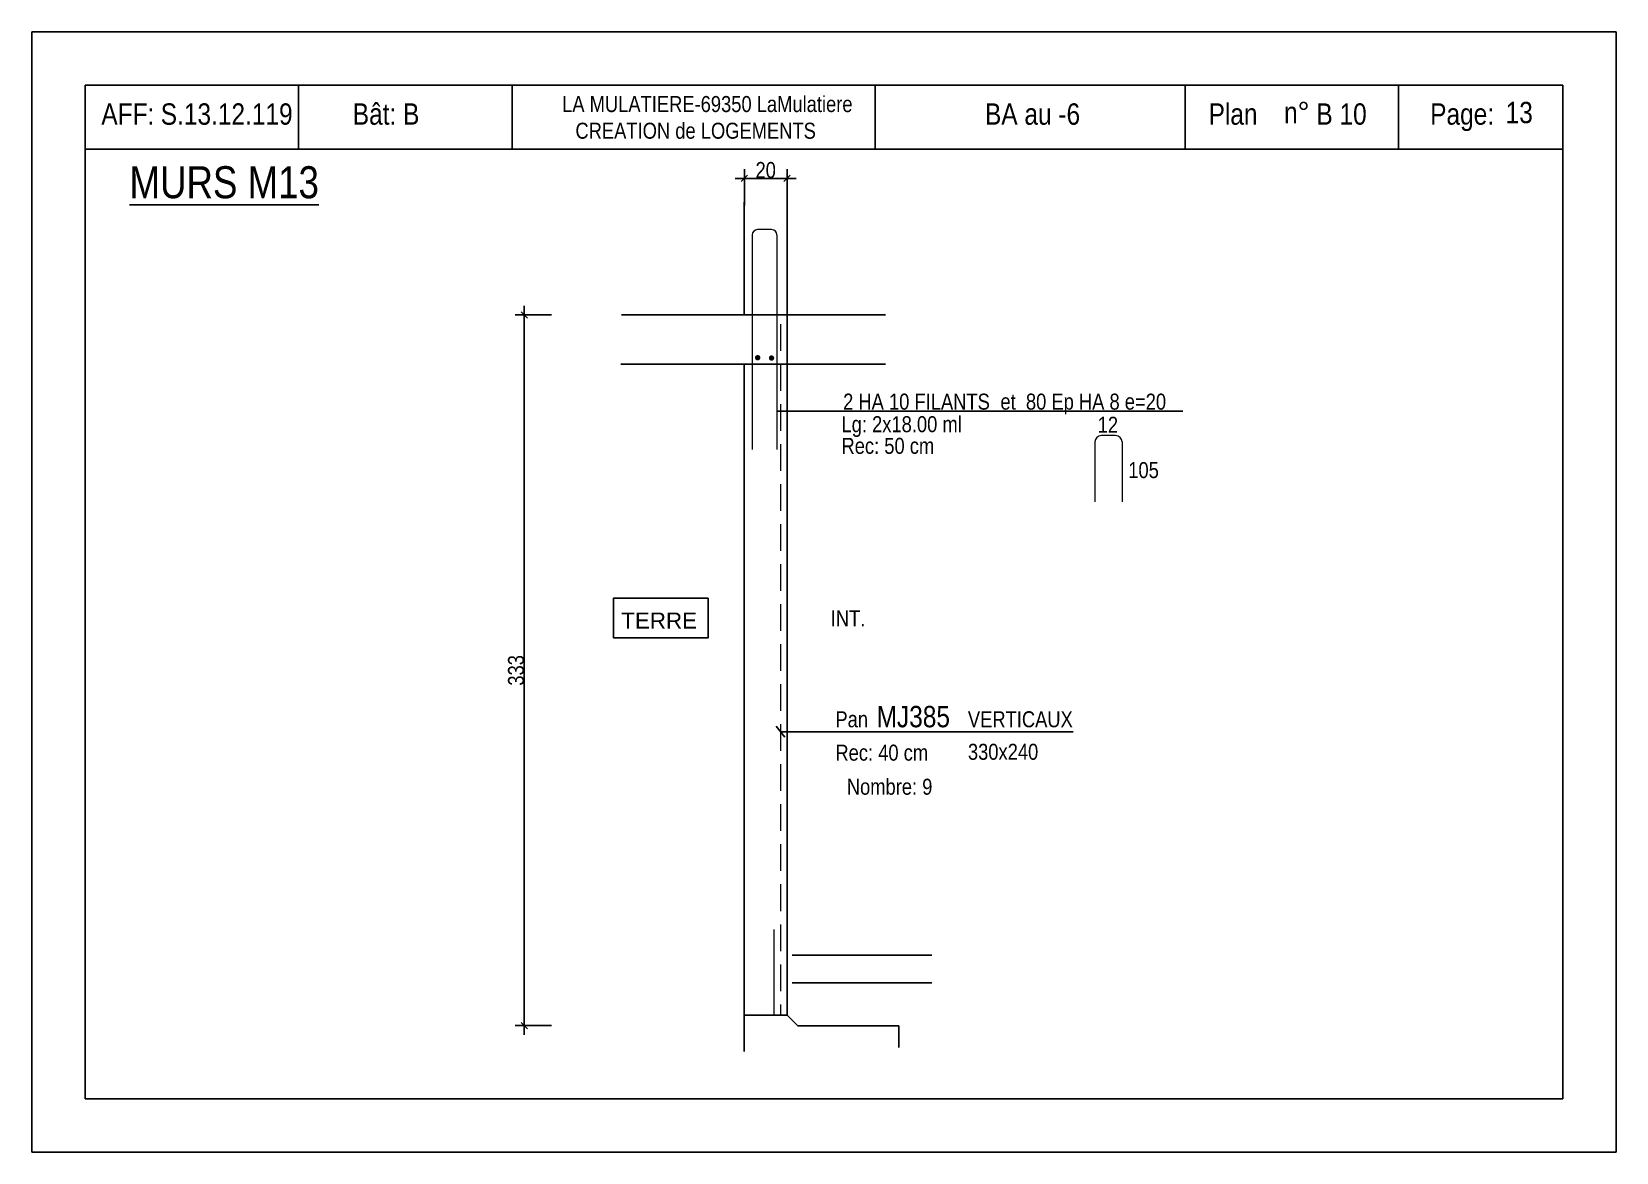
# Model space of a CAD drawing. Header units: metres. Extents: x -9927 to 45032, y -190416 to 12166.
# Drawn here: x 20854 to 22339, y -122699 to -121649 of the extents above; entities that cross this region are included whole.
import ezdxf

# ---------------------------------------------------------------- set-up
doc = ezdxf.new("R2010")
doc.units = ezdxf.units.M
doc.header["$PDMODE"] = 65
doc.linetypes.add('CACHE2', pattern=[0.1875, 0.125, -0.0625])
for name, color, linetype in [('01_cote_gen', 4, 'Continuous'), ('01_fenetres', 171, 'Continuous'), ('01_murs_coup', 5, 'Continuous'), ('01_sem', 42, 'Continuous'), ('01_texte', 230, 'Continuous'), ('AA_COTES', 2, 'Continuous')]:
    doc.layers.add(name, color=color, linetype=linetype)
doc.styles.add('MATTE_TXT', font='arial.ttf')
doc.styles.add('STYLE2', font='ARIALN.TTF')
doc.dimstyles.new('JB25', dxfattribs={"dimscale": 0.1, "dimtxt": 150, "dimasz": 17, "dimexe": 0.1, "dimexo": 0.1, "dimgap": 0.09, "dimtad": 1, "dimdec": 1, "dimlfac": 0.5, "dimdsep": 46, "dimtxsty": 'STYLE2', "dimblk1": 'BOND_G', "dimblk2": 'BOND_D', "dimsah": 1, "dimcen": 1.5, "dimdle": 0.01, "dimse1": 1, "dimse2": 1, "dimclrd": 4, "dimclre": 2, "dimclrt": 5, "dimadec": 0, "dimazin": 0, "dimtfac": 2.333333, "dimtdec": 1, "dimtix": 1, "dimtmove": 2, "dimatfit": 3, "dimldrblk": 'BOND_G', "dimfxl": 1, "dimtolj": 1, "dimtzin": 0, "dimarcsym": 0})

# ---------------------------------------------------------------- blocks, each defined once
blk = doc.blocks.new('BOND_G')
at = {"layer": 'AA_COTES', "color": 0}
for p, q in [((0, -5), (0, 15)), ((5, 0), (-5, 0)), ((1.77, 1.77), (-1.77, -1.77))]:
    blk.add_line(p, q, dxfattribs=at)
blk = doc.blocks.new('BOND_D')
at = {"layer": 'AA_COTES', "color": 0}
for p, q in [((5, 0), (-5, 0)), ((-1.77, -1.77), (1.77, 1.77)), ((0, 5), (0, -15))]:
    blk.add_line(p, q, dxfattribs=at)
blk = doc.blocks.new('*D1053')
at = {"layer": '01_cote_gen', "color": 4, "lineweight": -2, "transparency": 16777216}
blk.add_line((21315.8, -122578.5), (21315.8, -121916), dxfattribs=at)
at = {"layer": 'DEFPOINTS', "color": 0, "lineweight": 0, "transparency": 16777216}
for p in [(21315.8, -121914.3), (21442.8, -121914.3), (21385.6, -122580.2)]:
    blk.add_point(p, dxfattribs=at)
at = {"layer": '01_cote_gen', "color": 4, "lineweight": -2, "transparency": 16777216, "xscale": 1.7, "yscale": 1.7, "zscale": 1.7}
for name, p, rotation in [('BOND_D', (21315.8, -121914.3), 90), ('BOND_G', (21315.8, -122580.2), 270)]:
    blk.add_blockref(name, p, dxfattribs=dict(at, rotation=rotation))
at = {"layer": '01_cote_gen', "color": 5, "lineweight": 0, "transparency": 16777216, "insert": (21308.2, -122247.3), "char_height": 15, "attachment_point": 5, "rotation": 90, "style": 'STYLE2'}
blk.add_mtext('\\A1;333', dxfattribs=at)
blk = doc.blocks.new('*D1055')
at = {"layer": '01_cote_gen', "color": 4, "lineweight": -2, "transparency": 16777216}
blk.add_line((21523.8, -121786.3), (21560.4, -121786.3), dxfattribs=at)
at = {"layer": 'DEFPOINTS', "color": 0, "lineweight": 0, "transparency": 16777216}
for p in [(21562.1, -121786.3), (21522.1, -121808.7), (21562.1, -121808.7)]:
    blk.add_point(p, dxfattribs=at)
at = {"layer": '01_cote_gen', "color": 4, "lineweight": -2, "transparency": 16777216, "xscale": 1.7, "yscale": 1.7, "zscale": 1.7, "rotation": 180}
blk.add_blockref('BOND_G', (21522.1, -121786.3), dxfattribs=at)
at = {"layer": '01_cote_gen', "color": 4, "lineweight": -2, "transparency": 16777216, "xscale": 1.7, "yscale": 1.7, "zscale": 1.7}
blk.add_blockref('BOND_D', (21562.1, -121786.3), dxfattribs=at)
at = {"layer": '01_cote_gen', "color": 5, "lineweight": 0, "transparency": 16777216, "insert": (21542.1, -121778.6), "char_height": 15, "attachment_point": 5, "style": 'STYLE2'}
blk.add_mtext('\\A1;20', dxfattribs=at)

msp = doc.modelspace()

# ---------------------------------------------------------------- linework, layer by layer
at = {"layer": '01_fenetres', "ltscale": 30}
for p, q in [((20904.24, -121698.89), (20904.24, -122648.89)), ((20904.24, -121698.89), (20904.24, -122648.89)), ((20904.24, -121698.89), (20904.24, -122648.89)), ((22289.24, -121698.89), (20904.24, -121698.89)), ((21104.24, -121698.89), (21104.24, -121758.89)), ((21304.64, -121698.89), (21304.64, -121758.89)), ((21644.81, -121698.89), (21644.81, -121758.89)), ((21935.11, -121758.89), (21935.11, -121698.89)), ((22135.11, -121758.89), (22135.11, -121698.89)), ((22289.24, -121698.89), (22289.24, -122648.89)), ((22289.24, -121758.89), (20904.24, -121758.89)), ((22289.24, -122648.89), (20904.24, -122648.89))]:
    msp.add_line(p, q, dxfattribs=at)
at = {"layer": '01_murs_coup'}
for p, q in [((21522.08, -121808.66), (21522.08, -121914.31)), ((21562.08, -121808.66), (21562.08, -122570.24)), ((21522.08, -121914.31), (21407.07, -121914.31)), ((21654.51, -121914.31), (21522.08, -121914.31)), ((21562.08, -121960.31), (21406.26, -121960.31)), ((21522.08, -121960.31), (21522.08, -122604.29)), ((21654.51, -121960.31), (21562.08, -121960.31)), ((21567.01, -122514.24), (21697.69, -122514.24)), ((21567.01, -122540.24), (21697.69, -122540.24)), ((21522.08, -122570.24), (21562.08, -122570.24)), ((21562.08, -122570.24), (21572.08, -122580.24)), ((21572.08, -122580.24), (21667.01, -122580.24)), ((21667.01, -122580.24), (21667.01, -122600.81))]:
    msp.add_line(p, q, dxfattribs=at)
at = {"layer": '01_sem', "color": 2, "lineweight": 0, "ltscale": 7}
for p, q in [((21529.4, -121839.32), (21529.4, -122040.31)), ((21547.64, -121834.32), (21534.4, -121834.32)), ((21552.64, -121839.32), (21552.64, -122040.31)), ((21850.66, -122033.26), (21850.66, -122089.41)), ((21870.01, -122027.26), (21856.66, -122027.26)), ((21876.01, -122033.26), (21876.01, -122089.41)), ((21549.86, -122490.24), (21549.86, -122570.24))]:
    msp.add_line(p, q, dxfattribs=at)
at = {"layer": '01_sem', "color": 5, "linetype": 'CACHE2', "lineweight": 0, "ltscale": 200}
msp.add_line((21556.08, -121922.8), (21556.08, -122570.24), dxfattribs=at)
at = {"layer": '01_sem', "color": 2, "lineweight": 0, "ltscale": 7, "const_width": 2.5, "flags": 128}
for points in [[(21535.83, -121954.35, -1), (21533.33, -121954.35, -1)], [(21548.84, -121954.65, -1), (21546.34, -121954.65, -1)]]:
    msp.add_lwpolyline(points, format="xyb", close=True, dxfattribs=at)
at = {"layer": '01_sem', "color": 2, "lineweight": 0, "ltscale": 7}
for centre, radius, start, end in [((21534.4, -121839.32), 5, 90, 180), ((21547.64, -121839.32), 5, 0, 90), ((21856.66, -122033.26), 6, 90, 180), ((21870.01, -122033.26), 6, 0, 90)]:
    msp.add_arc(centre, radius, start, end, dxfattribs=at)
at = {"layer": '01_texte', "ltscale": 30}
for p, q in [((20854.24, -121648.89), (20854.24, -122698.89)), ((22339.24, -121648.89), (20854.24, -121648.89)), ((22339.24, -121648.89), (22339.24, -122698.89)), ((22339.24, -122698.89), (20854.24, -122698.89))]:
    msp.add_line(p, q, dxfattribs=at)
at = {"layer": '01_texte'}
for p, q in [((21552.64, -122004.39), (21932.97, -122004.39)), ((21551.98, -122299.48), (21560.18, -122310.03)), ((21830.29, -122304.76), (21556.08, -122304.76))]:
    msp.add_line(p, q, dxfattribs=at)
at = {"layer": '01_texte', "elevation": 9.99}
msp.add_lwpolyline([(21488.19, -122179.56), (21399.6, -122179.56), (21399.6, -122216.85), (21488.19, -122216.85)], close=True, dxfattribs=at)

# ---------------------------------------------------------------- texts
at = {"layer": '01_texte', "style": 'STYLE2'}
for s, height, p in [('LA MULATIERE-69350 LaMulatiere', 15, (21351.33, -121724.17)), ('AFF:', 20, (20919.54, -121736.04)), ('S.13.12.119', 20, (20975.2, -121736.04)), ('Bât: B', 20, (21155.18, -121736.04)), ('BA au -6', 20, (21747.63, -121736.04)), ('Plan', 20, (21957.15, -121736.04)), ('n%%D', 20, (22027.84, -121734.6)), ('B 10', 20, (22058.18, -121736.04)), ('Page:', 20, (22164.82, -121736.04)), ('13', 20, (22235.51, -121734.6)), ('CREATION de LOGEMENTS', 15, (21363.82, -121749.17)), ('%%UMURS M13', 30, (20945.88, -121804.96)), (' 2 HA 10 FILANTS', 15, (21609.88, -122003.02)), ('et  80 Ep HA 8 e=20', 15, (21762.08, -122003.02)), ('Lg: 2x18.00 ml', 15, (21613.13, -122024.15)), ('12', 15, (21853.22, -122024.67)), ('Rec: 50 cm', 15, (21613.13, -122044.44)), ('105', 15, (21881.88, -122067.15)), (' Pan    ', 15, (21602.67, -122300.64)), ('MJ385', 20, (21646.04, -122300.64)), ('VERTICAUX', 15, (21731.6, -122300.64)), ('Rec: 40 cm', 15, (21607.42, -122331.92)), ('330x240', 15, (21731.6, -122331.1)), ('Nombre: 9', 15, (21618.12, -122363.83))]:
    msp.add_text(s, height=height, dxfattribs=at).set_placement(p)
at = {"layer": '01_texte'}
for s, style, p in [('TERRE', 'MATTE_TXT', (21406.76, -122208.16, 9.99)), ('INT.', 'STYLE2', (21603.05, -122206.06))]:
    msp.add_text(s, height=15, rotation=360, dxfattribs=dict(at, style=style)).set_placement(p)

# ---------------------------------------------------------------- dimensions: what is measured, and where the dimension line sits
at = {"layer": '01_cote_gen', "lineweight": 0}
dim = msp.add_linear_dim(base=(21562.08, -121786.25), p1=(21522.08, -121808.66), p2=(21562.08, -121808.66), dimstyle='JB25', dxfattribs=at)
dim.commit()
dim.dimension.update_dxf_attribs({"geometry": '*D1055', "text_midpoint": (21542.08, -121778.58)})
dim = msp.add_linear_dim(base=(21315.83, -121914.31), p1=(21385.61, -122580.24), p2=(21442.77, -121914.31), angle=90, dimstyle='JB25', dxfattribs=at)
dim.commit()
dim.dimension.update_dxf_attribs({"geometry": '*D1053', "text_midpoint": (21308.16, -122247.27)})

doc.saveas('drawing.dxf')
